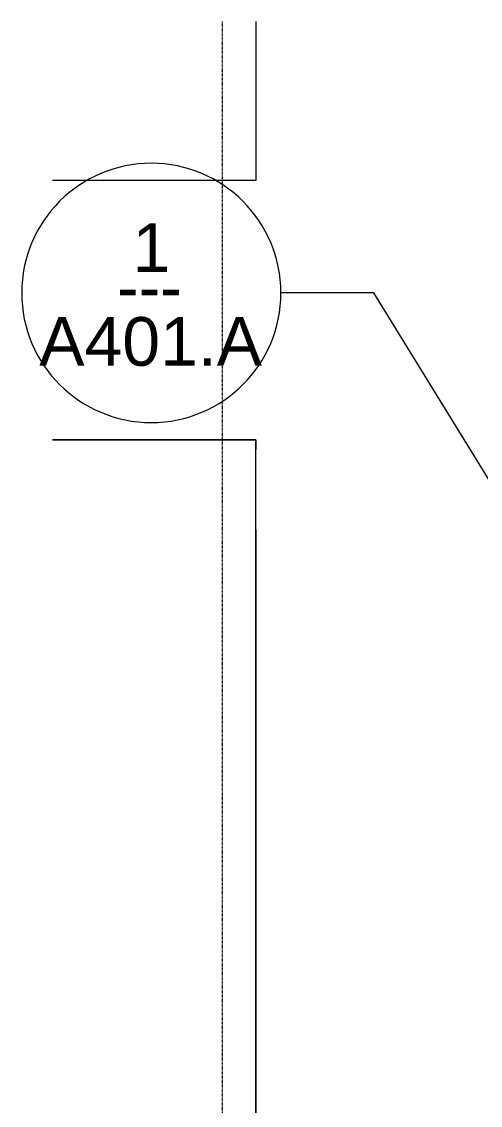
# Model space of a CAD drawing. Header units: inches. Extents: x -4294 to -464, y 9706 to 12475.
# Drawn here: x -4118.5 to -4012.3, y 12112.5 to 12363.4 of the extents above; entities that cross this region are included whole.
import ezdxf

# ---------------------------------------------------------------- set-up
doc = ezdxf.new("R2010")
doc.units = ezdxf.units.IN
doc.header["$MEASUREMENT"] = 0
doc.linetypes.add('Aligning Line 1_8_', pattern=[0.25, 0.125, -0.125])
for name, color, linetype, lineweight in [('0-1', 7, 'Continuous', 5), ('A-ANNO-SYMB', 150, 'Continuous', 9), ('C-TOPO', 7, 'Continuous', 9), ('G-ANNO-SYMB', 111, 'Aligning Line 1_8_', 9), ('G-ANNO-SYMB-1', 147, 'Aligning Line 1_8_', 9)]:
    doc.layers.add(name, color=color, linetype=linetype, lineweight=lineweight)
doc.styles.add('Arial', font='arial.ttf', dxfattribs={"height": 11.25})
doc.styles.add('Century Gothic_1', font='ufonts.com_century-gothic.ttf', dxfattribs={"height": 0.09375})

# ---------------------------------------------------------------- blocks, each defined once
blk = doc.blocks.new('CTR  - Topography_rvt-1-FLOOR PLAN - 1ST FLOOR')
at = {"layer": 'C-TOPO'}
for p, q in [((-4064.23, 12363.36), (-4064.23, 12326.59)), ((-4064.23, 12363.36), (-4064.23, 12326.59)), ((-4064.23, 12326.59), (-4111.32, 12326.59)), ((-4064.23, 12326.59), (-4111.32, 12326.59)), ((-4111.32, 12266.59), (-4064.23, 12266.59)), ((-4064.23, 12266.59), (-4111.32, 12266.59)), ((-4064.23, 12264.35), (-4064.23, 12266.59)), ((-4064.23, 12266.59), (-4064.23, 12264.35)), ((-4064.23, 12245.76), (-4064.23, 12264.35)), ((-4064.23, 12245.76), (-4064.23, 12264.35)), ((-4064.23, 12245.76), (-4064.23, 12176.01)), ((-4064.23, 12176.01), (-4064.23, 12245.76)), ((-4064.23, 12176.01), (-4064.23, 12021.23)), ((-4064.23, 12021.23), (-4064.23, 12176.01))]:
    blk.add_line(p, q, dxfattribs=at)
blk = doc.blocks.new('CTR - 1st Phase - Shell_rvt-1-FLOOR PLAN - 1ST FLOOR')
at = {"layer": 'G-ANNO-SYMB-1'}
blk.add_line((-4071.96, 9706.24), (-4071.96, 12363.36), dxfattribs=at)
blk = doc.blocks.new('CTR - 1st Phase -Stairs _ Elevators_rvt-1-FLOOR PLAN - 1ST FLOOR')
at = {"layer": 'G-ANNO-SYMB-1'}
blk.add_line((-4071.96, 9706.24), (-4071.96, 12363.36), dxfattribs=at)
blk = doc.blocks.new('Floor Plan - Callout Head-565430-FLOOR PLAN - 1ST FLOOR')
at = {"layer": 'A-ANNO-SYMB'}
for start, end in [(360, 180), (180, 360)]:
    blk.add_arc((0, 0), 0.25, start, end, dxfattribs=at)
at = {"layer": 'A-ANNO-SYMB', "insert": (-0.0662, 0.0585), "char_height": 0.09375, "width": 0.160969, "attachment_point": 1, "style": 'Century Gothic_1'}
blk.add_mtext('---', dxfattribs=at)

msp = doc.modelspace()

# ---------------------------------------------------------------- linework, layer by layer
at = {"layer": 'A-ANNO-SYMB'}
for p, q in [((-4036.9694, 12300.5788), (-4058.4565, 12300.5788)), ((-4000.9276, 12242.0256), (-4036.9694, 12300.5788))]:
    msp.add_line(p, q, dxfattribs=at)
at = {"layer": 'G-ANNO-SYMB'}
msp.add_line((-4071.9645, 9706.2403), (-4071.9645, 12363.358), dxfattribs=at)

# ---------------------------------------------------------------- block references
at = {"layer": '0-1'}
for name in ['CTR - 1st Phase - Shell_rvt-1-FLOOR PLAN - 1ST FLOOR', 'CTR  - Topography_rvt-1-FLOOR PLAN - 1ST FLOOR', 'CTR - 1st Phase -Stairs _ Elevators_rvt-1-FLOOR PLAN - 1ST FLOOR']:
    msp.add_blockref(name, (0, 0), dxfattribs=at)
at = {"layer": 'A-ANNO-SYMB', "xscale": 120, "yscale": 120, "zscale": 120}
msp.add_blockref('Floor Plan - Callout Head-565430-FLOOR PLAN - 1ST FLOOR', (-4088.4565, 12300.5788), dxfattribs=at)

# ---------------------------------------------------------------- texts
at = {"layer": 'A-ANNO-SYMB', "char_height": 11.25, "attachment_point": 1, "style": 'Arial'}
for s, insert, width in [('1', (-4092.8189, 12316.7029), 10.605), ('A401.A', (-4114.3858, 12294.9726), 62.8725)]:
    msp.add_mtext(s, dxfattribs=dict(at, insert=insert, width=width))

doc.saveas('drawing.dxf')
